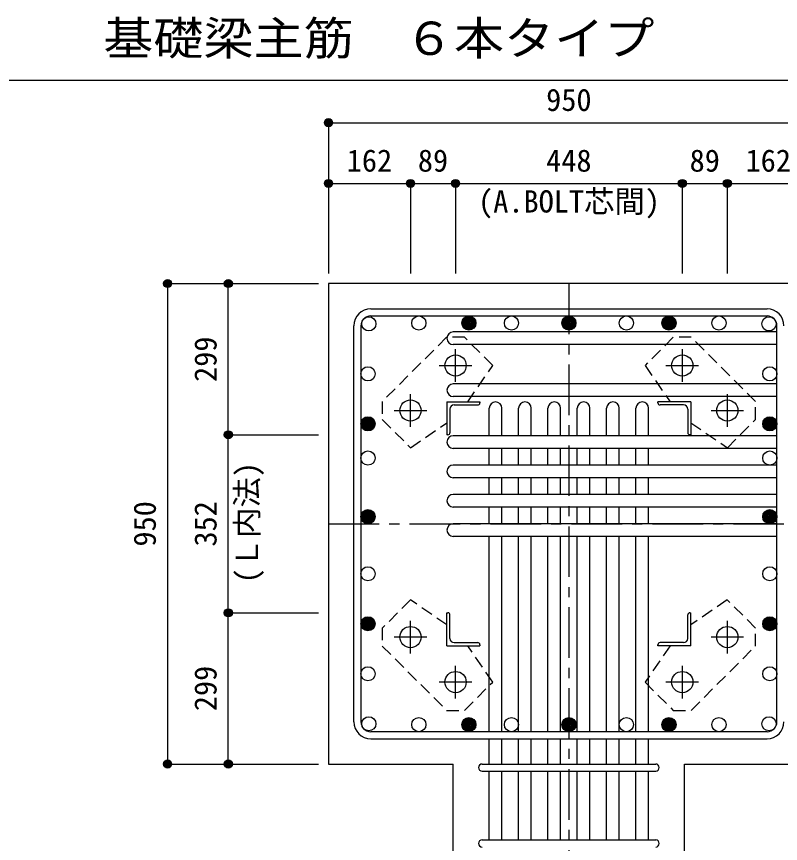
# Model space of a CAD drawing. Units: millimetres at full size, sheet at 1:20. Extents: x -3982 to 3969, y -2797 to 2801.
# Drawn here: x -723 to 786, y -1657 to -22 of the extents above; entities that cross this region are included whole.
import ezdxf
from ezdxf.enums import TextEntityAlignment as Align

# ---------------------------------------------------------------- set-up
doc = ezdxf.new("R2010")
doc.units = ezdxf.units.MM
doc.header["$LTSCALE"] = 20
doc.header["$PDMODE"] = 32
doc.header["$PDSIZE"] = 10
doc.linetypes.add('CHAIN1', pattern=[8, 5, -1, 1, -1])
doc.linetypes.add('DASHED1', pattern=[1.8, 1.2, -0.6])
for name, color, linetype in [('6-1_躯体線', 2, 'Continuous'), ('6-2_A.Bolt_', 4, 'Continuous'), ('6-3_柱型主筋', 4, 'Continuous'), ('6-4_フープ', 7, 'Continuous'), ('6-5_梁主筋', 7, 'Continuous'), ('6-6_S.T.P.', 7, 'Continuous'), ('6-7_文字', 7, 'Continuous'), ('6-9_プレート', 4, 'DASHED1'), ('6-D_寸法', 4, 'Continuous'), ('F-0_枠', 6, 'Continuous')]:
    doc.layers.add(name, color=color, linetype=linetype)
doc.styles.add('ＭＳ ゴシック', font='')
doc.styles.get('ＭＳ ゴシック').set_extended_font_data('MS Gothic')

msp = doc.modelspace()

# ---------------------------------------------------------------- linework, layer by layer
at = {"layer": '6-1_躯体線'}
for p, q in [((-106.71, -550.21), (-106.71, -1500.21)), ((1243.29, -550.21), (-106.71, -550.21)), ((-106.71, -1500.21), (139.79, -1500.21)), ((139.79, -1900.21), (139.79, -1500.21))]:
    msp.add_line(p, q, dxfattribs=at)
msp.add_lwpolyline([(596.79, -1900.21), (596.79, -1500.21), (843.29, -1500.21)], dxfattribs=at)
at = {"layer": '6-2_A.Bolt_', "linetype": 'CHAIN1'}
for p, q in [((144.29, -744.41), (144.29, -679.91)), ((592.29, -679.91), (592.29, -744.41)), ((111.99, -712.21), (176.49, -712.21)), ((560.09, -712.21), (624.59, -712.21)), ((55.29, -833.41), (55.29, -768.91)), ((681.29, -768.91), (681.29, -833.41)), ((22.99, -801.21), (87.49, -801.21)), ((649.09, -801.21), (713.59, -801.21)), ((55.29, -1281.51), (55.29, -1217.01)), ((681.29, -1217.01), (681.29, -1281.51)), ((87.49, -1249.21), (22.99, -1249.21)), ((713.59, -1249.21), (649.09, -1249.21)), ((144.29, -1370.51), (144.29, -1306.01)), ((592.29, -1306.01), (592.29, -1370.51)), ((176.49, -1338.21), (111.99, -1338.21)), ((624.59, -1338.21), (560.09, -1338.21))]:
    msp.add_line(p, q, dxfattribs=at)
at = {"layer": '6-2_A.Bolt_'}
for p, q in [((127.29, -784.21), (192.29, -784.21)), ((127.29, -784.21), (127.29, -849.21)), ((192.29, -784.21), (192.29, -786.21)), ((609.29, -784.21), (544.29, -784.21)), ((544.29, -786.21), (544.29, -784.21)), ((609.29, -784.21), (609.29, -849.21)), ((133.29, -798.71), (133.29, -845.21)), ((141.79, -790.21), (188.29, -790.21)), ((594.79, -790.21), (548.29, -790.21)), ((603.29, -798.71), (603.29, -845.21)), ((129.29, -849.21), (127.29, -849.21)), ((609.29, -849.21), (607.29, -849.21)), ((127.29, -1201.21), (129.29, -1201.21)), ((127.29, -1266.21), (127.29, -1201.21)), ((133.29, -1251.71), (133.29, -1205.21)), ((603.29, -1251.71), (603.29, -1205.21)), ((607.29, -1201.21), (609.29, -1201.21)), ((609.29, -1266.21), (609.29, -1201.21)), ((127.29, -1266.21), (192.29, -1266.21)), ((141.79, -1260.21), (188.29, -1260.21)), ((192.29, -1264.21), (192.29, -1266.21)), ((544.29, -1266.21), (544.29, -1264.21)), ((609.29, -1266.21), (544.29, -1266.21)), ((594.79, -1260.21), (548.29, -1260.21))]:
    msp.add_line(p, q, dxfattribs=at)
at = {"layer": '6-2_A.Bolt_', "color": 3}
for centre in [(144.29, -712.21), (592.29, -712.21), (55.29, -801.21), (681.29, -801.21), (55.29, -1249.21), (681.29, -1249.21), (144.29, -1338.21), (592.29, -1338.21)]:
    msp.add_circle(centre, 21, dxfattribs=at)
at = {"layer": '6-2_A.Bolt_'}
for centre, radius, start, end in [((141.79, -798.71), 8.5, 90, 180), ((188.29, -786.21), 4, 270, 0), ((548.29, -786.21), 4, 180, 270), ((594.79, -798.71), 8.5, 0, 90), ((129.29, -845.21), 4, 270, 0), ((607.29, -845.21), 4, 180, 270), ((129.29, -1205.21), 4, 0, 90), ((607.29, -1205.21), 4, 90, 180), ((141.79, -1251.71), 8.5, 180, 270), ((594.79, -1251.71), 8.5, 270, 0), ((188.29, -1264.21), 4, 0, 90), ((548.29, -1264.21), 4, 90, 180)]:
    msp.add_arc(centre, radius, start, end, dxfattribs=at)
at = {"layer": '6-3_柱型主筋', "color": 3}
for centre in [(-27.1, -629.82), (71.75, -628.21), (170.6, -628.21), (170.6, -628.21), (254.79, -628.21), (368.29, -628.21), (368.29, -628.21), (481.79, -628.21), (565.99, -628.21), (565.99, -628.21), (664.83, -628.21), (763.68, -629.82), (-28.71, -728.67), (765.29, -728.67), (-28.71, -827.51), (-28.71, -827.51), (765.29, -827.51), (765.29, -827.51), (-28.71, -895.21), (765.29, -895.21), (-28.71, -1011.21), (-28.71, -1011.21), (765.29, -1011.21), (765.29, -1011.21), (-28.71, -1124.05), (765.29, -1124.05), (-28.71, -1222.9), (-28.71, -1222.9), (765.29, -1222.9), (765.29, -1222.9), (-28.71, -1321.75), (765.29, -1321.75), (-27.1, -1420.6), (71.75, -1422.21), (170.6, -1422.21), (170.6, -1422.21), (254.79, -1422.21), (368.29, -1422.21), (368.29, -1422.21), (481.79, -1422.21), (565.99, -1422.21), (565.99, -1422.21), (664.83, -1422.21), (763.68, -1420.6)]:
    msp.add_circle(centre, 14, dxfattribs=at)
at = {"layer": '6-3_柱型主筋'}
for centre, radius in [((170.6, -628.21), 14), ((170.6, -628.21), 12.6), ((170.6, -628.21), 11.2), ((170.6, -628.21), 9.8), ((170.6, -628.21), 8.4), ((170.6, -628.21), 7), ((368.29, -628.21), 14), ((368.29, -628.21), 12.6), ((368.29, -628.21), 11.2), ((368.29, -628.21), 9.8), ((368.29, -628.21), 8.4), ((368.29, -628.21), 7), ((565.99, -628.21), 14), ((565.99, -628.21), 12.6), ((565.99, -628.21), 11.2), ((565.99, -628.21), 9.8), ((565.99, -628.21), 8.4), ((565.99, -628.21), 7), ((170.6, -628.21), 5.6), ((170.6, -628.21), 4.2), ((170.6, -628.21), 2.8), ((170.6, -628.21), 1.4), ((368.29, -628.21), 5.6), ((368.29, -628.21), 4.2), ((368.29, -628.21), 2.8), ((368.29, -628.21), 1.4), ((565.99, -628.21), 5.6), ((565.99, -628.21), 4.2), ((565.99, -628.21), 2.8), ((565.99, -628.21), 1.4), ((-28.71, -827.51), 14), ((-28.71, -827.51), 12.6), ((-28.71, -827.51), 11.2), ((765.29, -827.51), 14), ((765.29, -827.51), 12.6), ((765.29, -827.51), 11.2), ((-28.71, -827.51), 9.8), ((-28.71, -827.51), 8.4), ((-28.71, -827.51), 7), ((-28.71, -827.51), 5.6), ((-28.71, -827.51), 4.2), ((-28.71, -827.51), 2.8), ((-28.71, -827.51), 1.4), ((765.29, -827.51), 9.8), ((765.29, -827.51), 8.4), ((765.29, -827.51), 7), ((765.29, -827.51), 5.6), ((765.29, -827.51), 4.2), ((765.29, -827.51), 2.8), ((765.29, -827.51), 1.4), ((-28.71, -1011.21), 14), ((765.29, -1011.21), 14), ((-28.71, -1011.21), 12.6), ((-28.71, -1011.21), 11.2), ((-28.71, -1011.21), 9.8), ((-28.71, -1011.21), 8.4), ((-28.71, -1011.21), 7), ((-28.71, -1011.21), 5.6), ((-28.71, -1011.21), 4.2), ((-28.71, -1011.21), 2.8), ((-28.71, -1011.21), 1.4), ((765.29, -1011.21), 12.6), ((765.29, -1011.21), 11.2), ((765.29, -1011.21), 9.8), ((765.29, -1011.21), 8.4), ((765.29, -1011.21), 7), ((765.29, -1011.21), 5.6), ((765.29, -1011.21), 4.2), ((765.29, -1011.21), 2.8), ((765.29, -1011.21), 1.4), ((-28.71, -1222.9), 14), ((765.29, -1222.9), 14), ((-28.71, -1222.9), 12.6), ((-28.71, -1222.9), 11.2), ((-28.71, -1222.9), 9.8), ((-28.71, -1222.9), 8.4), ((-28.71, -1222.9), 7), ((-28.71, -1222.9), 5.6), ((-28.71, -1222.9), 4.2), ((-28.71, -1222.9), 2.8), ((-28.71, -1222.9), 1.4), ((765.29, -1222.9), 12.6), ((765.29, -1222.9), 11.2), ((765.29, -1222.9), 9.8), ((765.29, -1222.9), 8.4), ((765.29, -1222.9), 7), ((765.29, -1222.9), 5.6), ((765.29, -1222.9), 4.2), ((765.29, -1222.9), 2.8), ((765.29, -1222.9), 1.4), ((170.6, -1422.21), 14), ((170.6, -1422.21), 12.6), ((170.6, -1422.21), 11.2), ((170.6, -1422.21), 9.8), ((170.6, -1422.21), 8.4), ((170.6, -1422.21), 7), ((170.6, -1422.21), 5.6), ((170.6, -1422.21), 4.2), ((170.6, -1422.21), 2.8), ((170.6, -1422.21), 1.4), ((368.29, -1422.21), 14), ((368.29, -1422.21), 12.6), ((368.29, -1422.21), 11.2), ((368.29, -1422.21), 9.8), ((368.29, -1422.21), 8.4), ((368.29, -1422.21), 7), ((368.29, -1422.21), 5.6), ((368.29, -1422.21), 4.2), ((368.29, -1422.21), 2.8), ((368.29, -1422.21), 1.4), ((565.99, -1422.21), 14), ((565.99, -1422.21), 12.6), ((565.99, -1422.21), 11.2), ((565.99, -1422.21), 9.8), ((565.99, -1422.21), 8.4), ((565.99, -1422.21), 7), ((565.99, -1422.21), 5.6), ((565.99, -1422.21), 4.2), ((565.99, -1422.21), 2.8), ((565.99, -1422.21), 1.4)]:
    msp.add_circle(centre, radius, dxfattribs=at)
at = {"layer": '6-4_フープ'}
for p, q in [((-23.21, -600.21), (759.79, -600.21)), ((-23.21, -614.21), (759.79, -614.21)), ((-56.71, -1416.71), (-56.71, -633.71)), ((-42.71, -633.71), (-42.71, -1416.71)), ((779.29, -1416.71), (779.29, -633.71)), ((759.79, -1436.21), (-23.21, -1436.21)), ((-23.21, -1450.21), (759.79, -1450.21))]:
    msp.add_line(p, q, dxfattribs=at)
for centre, radius, start, end in [((-23.21, -633.71), 33.5, 90, 180), ((759.79, -633.71), 33.5, 0, 90), ((-23.21, -633.71), 19.5, 90, 180), ((759.79, -633.71), 19.5, 0, 90), ((-23.21, -1416.71), 33.5, 180, 270), ((-23.21, -1416.71), 19.5, 180, 270), ((759.79, -1416.71), 33.5, 270, 0), ((759.79, -1416.71), 19.5, 270, 0)]:
    msp.add_arc(centre, radius, start, end, dxfattribs=at)
at = {"layer": '6-5_梁主筋'}
for p, q in [((779.29, -645.82), (139.79, -645.82)), ((779.29, -670.82), (139.79, -670.82)), ((779.29, -748.51), (139.79, -748.51)), ((779.29, -773.51), (139.79, -773.51)), ((210.79, -851.21), (210.79, -796.71)), ((235.79, -851.21), (235.79, -796.71)), ((268.79, -851.21), (268.79, -796.71)), ((293.79, -851.21), (293.79, -796.71)), ((326.79, -851.21), (326.79, -796.71)), ((351.79, -851.21), (351.79, -796.71)), ((384.79, -851.21), (384.79, -796.71)), ((409.79, -851.21), (409.79, -796.71)), ((442.79, -851.21), (442.79, -796.71)), ((467.79, -851.21), (467.79, -796.71)), ((500.79, -851.21), (500.79, -796.71)), ((525.79, -851.21), (525.79, -796.71)), ((779.29, -851.21), (139.79, -851.21)), ((779.29, -876.21), (139.79, -876.21)), ((210.79, -909.21), (210.79, -876.21)), ((235.79, -909.21), (235.79, -876.21)), ((268.79, -909.21), (268.79, -876.21)), ((293.79, -909.21), (293.79, -876.21)), ((326.79, -909.21), (326.79, -876.21)), ((351.79, -909.21), (351.79, -876.21)), ((384.79, -909.21), (384.79, -876.21)), ((409.79, -909.21), (409.79, -876.21)), ((442.79, -909.21), (442.79, -876.21)), ((467.79, -909.21), (467.79, -876.21)), ((500.79, -909.21), (500.79, -876.21)), ((525.79, -909.21), (525.79, -876.21)), ((779.29, -909.21), (139.79, -909.21)), ((779.29, -934.21), (139.79, -934.21)), ((210.79, -967.21), (210.79, -934.21)), ((235.79, -967.21), (235.79, -934.21)), ((268.79, -967.21), (268.79, -934.21)), ((293.79, -967.21), (293.79, -934.21)), ((326.79, -967.21), (326.79, -934.21)), ((351.79, -967.21), (351.79, -934.21)), ((384.79, -967.21), (384.79, -934.21)), ((409.79, -967.21), (409.79, -934.21)), ((442.79, -967.21), (442.79, -934.21)), ((467.79, -967.21), (467.79, -934.21)), ((500.79, -967.21), (500.79, -934.21)), ((525.79, -967.21), (525.79, -934.21)), ((779.29, -967.21), (139.79, -967.21)), ((779.29, -992.21), (139.79, -992.21)), ((210.79, -1025.21), (210.79, -992.21)), ((235.79, -1025.21), (235.79, -992.21)), ((268.79, -1025.21), (268.79, -992.21)), ((293.79, -1025.21), (293.79, -992.21)), ((326.79, -1025.21), (326.79, -992.21)), ((351.79, -1025.21), (351.79, -992.21)), ((384.79, -1025.21), (384.79, -992.21)), ((409.79, -1025.21), (409.79, -992.21)), ((442.79, -1025.21), (442.79, -992.21)), ((467.79, -1025.21), (467.79, -992.21)), ((500.79, -1025.21), (500.79, -992.21)), ((525.79, -1025.21), (525.79, -992.21)), ((779.29, -1025.21), (139.79, -1025.21)), ((779.29, -1050.21), (139.79, -1050.21)), ((210.79, -1436.21), (210.79, -1050.21)), ((235.79, -1436.21), (235.79, -1050.21)), ((268.79, -1436.21), (268.79, -1050.21)), ((293.79, -1436.21), (293.79, -1050.21)), ((326.79, -1436.21), (326.79, -1050.21)), ((351.79, -1436.21), (351.79, -1050.21)), ((384.79, -1436.21), (384.79, -1050.21)), ((409.79, -1436.21), (409.79, -1050.21)), ((442.79, -1436.21), (442.79, -1050.21)), ((467.79, -1436.21), (467.79, -1050.21)), ((500.79, -1436.21), (500.79, -1050.21)), ((525.79, -1436.21), (525.79, -1050.21)), ((210.79, -1500.21), (210.79, -1450.21)), ((235.79, -1500.21), (235.79, -1450.21)), ((268.79, -1500.21), (268.79, -1450.21)), ((293.79, -1500.21), (293.79, -1450.21)), ((326.79, -1500.21), (326.79, -1450.21)), ((351.79, -1500.21), (351.79, -1450.21)), ((384.79, -1500.21), (384.79, -1450.21)), ((409.79, -1500.21), (409.79, -1450.21)), ((442.79, -1500.21), (442.79, -1450.21)), ((467.79, -1500.21), (467.79, -1450.21)), ((500.79, -1500.21), (500.79, -1450.21)), ((525.79, -1500.21), (525.79, -1450.21)), ((210.79, -1650.21), (210.79, -1514.21)), ((235.79, -1650.21), (235.79, -1514.21)), ((268.79, -1650.21), (268.79, -1514.21)), ((293.79, -1650.21), (293.79, -1514.21)), ((326.79, -1650.21), (326.79, -1514.21)), ((351.79, -1650.21), (351.79, -1514.21)), ((384.79, -1650.21), (384.79, -1514.21)), ((409.79, -1650.21), (409.79, -1514.21)), ((442.79, -1650.21), (442.79, -1514.21)), ((467.79, -1650.21), (467.79, -1514.21)), ((500.79, -1650.21), (500.79, -1514.21)), ((525.79, -1650.21), (525.79, -1514.21))]:
    msp.add_line(p, q, dxfattribs=at)
for centre, start, end in [((139.79, -658.32), 90, 270), ((139.79, -761.01), 90, 270), ((223.29, -796.71), 0, 180), ((281.29, -796.71), 0, 180), ((339.29, -796.71), 0, 180), ((397.29, -796.71), 0, 180), ((455.29, -796.71), 0, 180), ((513.29, -796.71), 0, 180), ((139.79, -863.71), 90, 270), ((139.79, -921.71), 90, 270), ((139.79, -979.71), 90, 270), ((139.79, -1037.71), 90, 270)]:
    msp.add_arc(centre, 12.5, start, end, dxfattribs=at)
at = {"layer": '6-6_S.T.P.'}
for p, q in [((196.79, -1500.21), (539.79, -1500.21)), ((196.79, -1514.21), (539.79, -1514.21)), ((196.79, -1650.21), (539.79, -1650.21))]:
    msp.add_line(p, q, dxfattribs=at)
for centre, start, end in [((196.79, -1507.21), 90, 270), ((196.79, -1507.21), 90, 270), ((196.79, -1507.21), 90, 270), ((196.79, -1507.21), 90, 270), ((539.79, -1507.21), 270, 90), ((539.79, -1507.21), 270, 90), ((539.79, -1507.21), 270, 90), ((539.79, -1507.21), 270, 90), ((196.79, -1657.21), 90, 270), ((539.79, -1657.21), 270, 90)]:
    msp.add_arc(centre, 7, start, end, dxfattribs=at)
at = {"layer": '6-9_プレート'}
for points in [[(168.49, -784.21), (217.89, -712.11), (161.99, -656.31), (126.69, -656.31), (-0.61, -783.61), (-0.61, -818.91), (55.29, -874.81), (127.29, -825.31)], [(609.29, -825.41), (681.39, -874.81), (737.19, -818.91), (737.19, -783.61), (609.89, -656.31), (574.59, -656.31), (518.69, -712.21), (568.19, -784.21)], [(127.29, -1225.01), (55.19, -1175.61), (-0.61, -1231.51), (-0.61, -1266.81), (126.69, -1394.11), (161.99, -1394.11), (217.89, -1338.21), (168.39, -1266.21)], [(568.09, -1266.21), (518.69, -1338.31), (574.59, -1394.11), (609.89, -1394.11), (737.19, -1266.81), (737.19, -1231.51), (681.29, -1175.61), (609.29, -1225.11)]]:
    msp.add_lwpolyline(points, dxfattribs=at)
at = {"layer": '6-D_寸法'}
for p, q in [((-106.71, -232.18), (-106.71, -352.18)), ((-106.71, -232.18), (-106.71, -352.18)), ((-106.71, -232.18), (843.29, -232.18)), ((-106.71, -352.18), (55.29, -352.18)), ((-106.71, -352.18), (-106.71, -530.21)), ((55.29, -352.18), (55.29, -530.21)), ((55.29, -352.18), (144.29, -352.18)), ((144.29, -352.18), (144.29, -530.21)), ((144.29, -352.18), (592.29, -352.18)), ((592.29, -352.18), (592.29, -530.21)), ((592.29, -352.18), (681.29, -352.18)), ((681.29, -352.18), (681.29, -530.21)), ((681.29, -352.18), (843.29, -352.18)), ((-424.74, -550.21), (-304.74, -550.21)), ((-424.74, -550.21), (-304.74, -550.21)), ((-424.74, -550.21), (-424.74, -1500.21)), ((-304.74, -849.21), (-304.74, -550.21)), ((-304.74, -550.21), (-126.71, -550.21)), ((-304.74, -1201.21), (-304.74, -849.21)), ((-304.74, -849.21), (-126.71, -849.21)), ((-304.74, -1500.21), (-304.74, -1201.21)), ((-304.74, -1201.21), (-126.71, -1201.21)), ((-424.74, -1500.21), (-304.74, -1500.21)), ((-304.74, -1500.21), (-126.71, -1500.21)), ((-304.74, -1500.21), (-126.71, -1500.21))]:
    msp.add_line(p, q, dxfattribs=at)
at = {"layer": '6-D_寸法', "linetype": 'CHAIN1'}
for p, q in [((368.29, -550.21), (368.29, -1900.21)), ((-106.71, -1025.21), (843.29, -1025.21))]:
    msp.add_line(p, q, dxfattribs=at)
at = {"layer": '6-D_寸法'}
for centre, radius in [((-106.71, -232.18), 8), ((-106.71, -232.18), 7.2), ((-106.71, -232.18), 6.4), ((-106.71, -232.18), 5.6), ((-106.71, -232.18), 4.8), ((-106.71, -232.18), 4), ((-106.71, -232.18), 3.2), ((-106.71, -232.18), 2.4), ((-106.71, -232.18), 1.6), ((-106.71, -232.18), 0.8), ((-106.71, -352.18), 8), ((-106.71, -352.18), 7.2), ((-106.71, -352.18), 6.4), ((-106.71, -352.18), 5.6), ((-106.71, -352.18), 4.8), ((-106.71, -352.18), 4), ((-106.71, -352.18), 3.2), ((-106.71, -352.18), 2.4), ((-106.71, -352.18), 1.6), ((-106.71, -352.18), 0.8), ((55.29, -352.18), 8), ((55.29, -352.18), 7.2), ((55.29, -352.18), 6.4), ((55.29, -352.18), 5.6), ((55.29, -352.18), 4.8), ((55.29, -352.18), 4), ((55.29, -352.18), 3.2), ((55.29, -352.18), 2.4), ((55.29, -352.18), 1.6), ((55.29, -352.18), 0.8), ((144.29, -352.18), 8), ((144.29, -352.18), 7.2), ((144.29, -352.18), 6.4), ((144.29, -352.18), 5.6), ((144.29, -352.18), 4.8), ((144.29, -352.18), 4), ((144.29, -352.18), 3.2), ((144.29, -352.18), 2.4), ((144.29, -352.18), 1.6), ((144.29, -352.18), 0.8), ((592.29, -352.18), 8), ((592.29, -352.18), 7.2), ((592.29, -352.18), 6.4), ((592.29, -352.18), 5.6), ((592.29, -352.18), 4.8), ((592.29, -352.18), 4), ((592.29, -352.18), 3.2), ((592.29, -352.18), 2.4), ((592.29, -352.18), 1.6), ((592.29, -352.18), 0.8), ((681.29, -352.18), 8), ((681.29, -352.18), 7.2), ((681.29, -352.18), 6.4), ((681.29, -352.18), 5.6), ((681.29, -352.18), 4.8), ((681.29, -352.18), 4), ((681.29, -352.18), 3.2), ((681.29, -352.18), 2.4), ((681.29, -352.18), 1.6), ((681.29, -352.18), 0.8), ((-424.74, -550.21), 8), ((-424.74, -550.21), 7.2), ((-424.74, -550.21), 6.4), ((-424.74, -550.21), 5.6), ((-424.74, -550.21), 4.8), ((-424.74, -550.21), 4), ((-424.74, -550.21), 3.2), ((-424.74, -550.21), 2.4), ((-424.74, -550.21), 1.6), ((-424.74, -550.21), 0.8), ((-304.74, -550.21), 8), ((-304.74, -550.21), 7.2), ((-304.74, -550.21), 6.4), ((-304.74, -550.21), 5.6), ((-304.74, -550.21), 4.8), ((-304.74, -550.21), 4), ((-304.74, -550.21), 3.2), ((-304.74, -550.21), 2.4), ((-304.74, -550.21), 1.6), ((-304.74, -550.21), 0.8), ((-304.74, -849.21), 8), ((-304.74, -849.21), 7.2), ((-304.74, -849.21), 6.4), ((-304.74, -849.21), 5.6), ((-304.74, -849.21), 4.8), ((-304.74, -849.21), 4), ((-304.74, -849.21), 3.2), ((-304.74, -849.21), 2.4), ((-304.74, -849.21), 1.6), ((-304.74, -849.21), 0.8), ((-304.74, -1201.21), 8), ((-304.74, -1201.21), 7.2), ((-304.74, -1201.21), 6.4), ((-304.74, -1201.21), 5.6), ((-304.74, -1201.21), 4.8), ((-304.74, -1201.21), 4), ((-304.74, -1201.21), 3.2), ((-304.74, -1201.21), 2.4), ((-304.74, -1201.21), 1.6), ((-304.74, -1201.21), 0.8), ((-424.74, -1500.21), 8), ((-424.74, -1500.21), 7.2), ((-424.74, -1500.21), 6.4), ((-424.74, -1500.21), 5.6), ((-424.74, -1500.21), 4.8), ((-424.74, -1500.21), 4), ((-424.74, -1500.21), 3.2), ((-424.74, -1500.21), 2.4), ((-424.74, -1500.21), 1.6), ((-424.74, -1500.21), 0.8), ((-304.74, -1500.21), 8), ((-304.74, -1500.21), 7.2), ((-304.74, -1500.21), 6.4), ((-304.74, -1500.21), 5.6), ((-304.74, -1500.21), 4.8), ((-304.74, -1500.21), 4), ((-304.74, -1500.21), 3.2), ((-304.74, -1500.21), 2.4), ((-304.74, -1500.21), 1.6), ((-304.74, -1500.21), 0.8)]:
    msp.add_circle(centre, radius, dxfattribs=at)
at = {"layer": '6-D_寸法', "color": 7}
for p in [(-106.71, -232.18), (-106.71, -352.18), (55.29, -352.18), (144.29, -352.18), (592.29, -352.18), (681.29, -352.18), (-424.74, -550.21), (-304.74, -550.21), (-304.74, -849.21), (-304.74, -1201.21), (-424.74, -1500.21), (-304.74, -1500.21)]:
    msp.add_point(p, dxfattribs=at)
at = {"layer": 'F-0_枠', "color": 2}
msp.add_line((-3981.92, -148.03), (2482.4, -148.03), dxfattribs=at)

# ---------------------------------------------------------------- texts
at = {"layer": '6-7_文字', "color": 2, "style": 'ＭＳ ゴシック', "width": 1.1}
msp.add_text('\u3000\u3000基礎梁主筋\u3000６本タイプ', height=65.98, dxfattribs=at).set_placement((-749.76, -118.03), align=Align.BOTTOM_LEFT)
at = {"layer": '6-7_文字', "color": 4, "style": 'ＭＳ ゴシック'}
msp.add_text('(A.BOLT芯間)', height=43.99, dxfattribs=at).set_placement((188.82, -422.96), align=Align.BOTTOM_LEFT)
msp.add_text('(Ｌ内法)', height=43.99, rotation=90, dxfattribs=at).set_placement((-232.77, -1142.96), align=Align.BOTTOM_LEFT)
at = {"layer": '6-D_寸法', "style": 'ＭＳ ゴシック'}
for s, p in [('950', (323.29, -222.18)), ('162', (-70.71, -342.18)), ('89', (69.79, -342.18)), ('448', (323.29, -342.18)), ('89', (606.79, -342.18)), ('162', (717.29, -342.18))]:
    msp.add_text(s, height=43.99, dxfattribs=at).set_placement(p, align=Align.BOTTOM_LEFT)
for s, p in [('299', (-314.74, -744.71)), ('950', (-434.74, -1070.21)), ('352', (-314.74, -1070.21)), ('299', (-314.74, -1395.71))]:
    msp.add_text(s, height=43.99, rotation=90, dxfattribs=at).set_placement(p, align=Align.BOTTOM_LEFT)

doc.saveas('drawing.dxf')
